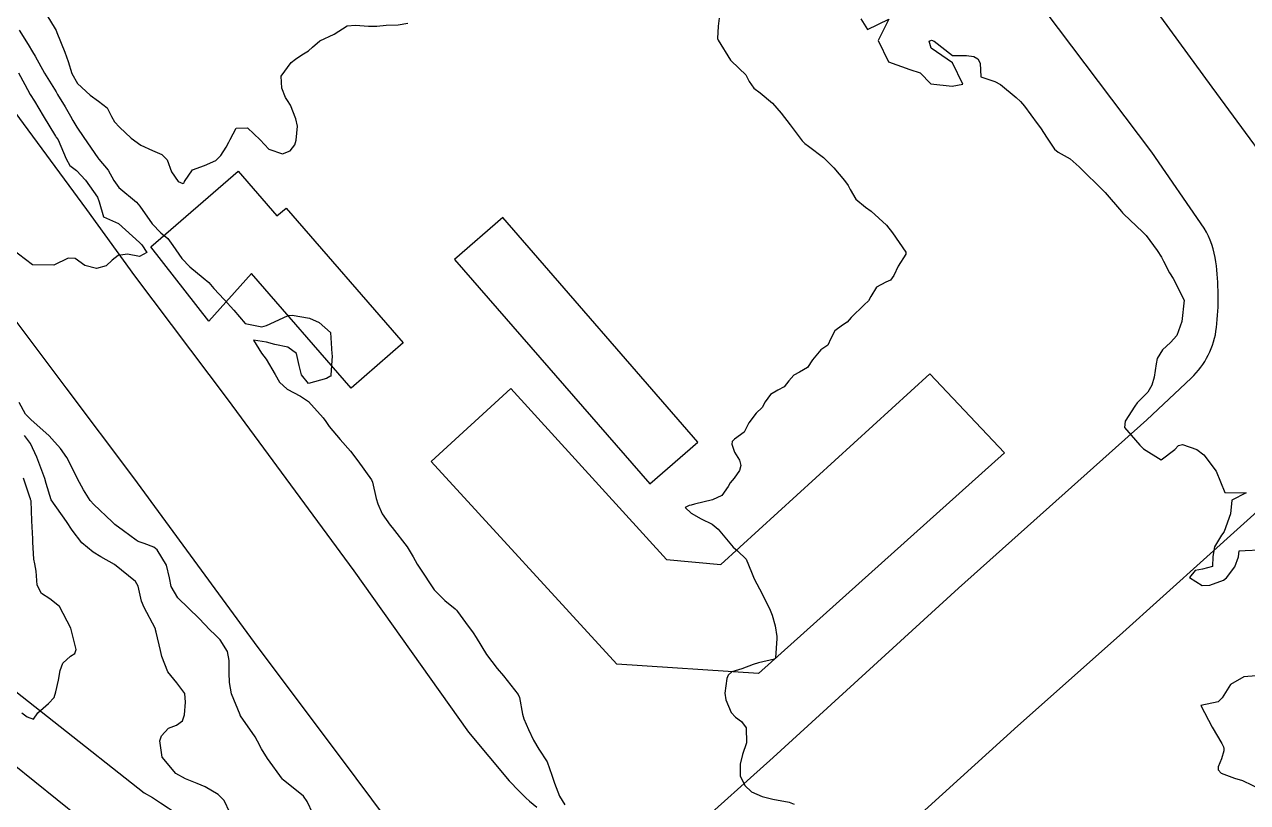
# Model space of a CAD drawing. Header units: metres. Extents: x 307586 to 320046, y 7427249 to 7434250.
# Drawn here: x 316756.6 to 316871.3, y 7432885 to 7432958 of the extents above; entities that cross this region are included whole.
import ezdxf

# ---------------------------------------------------------------- set-up
doc = ezdxf.new("R2010")
doc.units = ezdxf.units.M
doc.header["$MEASUREMENT"] = 0
for name, color, linetype in [('Curvas de Nivel 1m', 11, 'Continuous'), ('Divisa', 42, 'FENCELINE2'), ('Edificações', 30, 'Continuous'), ('Linha Férrea', 20, 'Continuous'), ('Vias Primárias', 230, 'Continuous')]:
    doc.layers.add(name, color=color, linetype=linetype)
doc.linetypes.add('FENCELINE2', pattern='A,0.25,-0.1,[132,ltypeshp.shx,S=0.1,R=0,X=-0.1,Y=0],-0.1,1', length=1.45)

msp = doc.modelspace()

# ---------------------------------------------------------------- linework, layer by layer
at = {"layer": 'Curvas de Nivel 1m', "flags": 128}
for points, elevation in [([(316758.36, 7432959.41), (316759.48, 7432957.55), (316759.55, 7432957.4), (316759.62, 7432957.21), (316760.37, 7432955.39), (316760.7, 7432954.5), (316761.02, 7432953.38), (316761.56, 7432952.45), (316762.74, 7432951.36), (316763.54, 7432950.78), (316764.35, 7432950.16), (316764.76, 7432949.33), (316765.04, 7432948.84), (316765.51, 7432948.33), (316766.59, 7432947.31), (316767.49, 7432946.66), (316768.6, 7432946.17), (316769.48, 7432945.77), (316769.98, 7432945.27), (316770.37, 7432944.17), (316771, 7432943.26), (316771.45, 7432943.05), (316771.57, 7432943.13), (316771.61, 7432943.25), (316772.36, 7432944.35), (316773.47, 7432944.76), (316774.53, 7432945.21), (316774.99, 7432945.7), (316775.49, 7432946.48), (316775.76, 7432946.94), (316775.87, 7432947.2), (316776.44, 7432948.26), (316777.51, 7432948.29), (316778.69, 7432947.17), (316779.49, 7432946.27), (316780.78, 7432945.84), (316781.49, 7432946.14), (316781.93, 7432946.69), (316782.06, 7432947.12), (316782.19, 7432948.45), (316782.04, 7432949.12), (316781.54, 7432950.41), (316781.26, 7432950.86), (316781.07, 7432951.14), (316780.71, 7432951.99), (316780.65, 7432953.14), (316781.59, 7432954.4), (316781.99, 7432954.72), (316782.61, 7432955.12), (316783.22, 7432955.49), (316783.6, 7432955.86), (316784.27, 7432956.44), (316785.62, 7432957.08), (316786.85, 7432957.85), (316787.63, 7432957.92), (316788.86, 7432957.81), (316789.63, 7432957.83), (316790.5, 7432957.9), (316791.63, 7432957.95), (316792.54, 7432958.09)], 737), ([(316821.71, 7432958.58), (316821.63, 7432957.83), (316821.58, 7432956.65), (316821.62, 7432956.49), (316822.79, 7432954.64), (316823.59, 7432953.86), (316824.21, 7432953.25), (316824.55, 7432952.62), (316824.96, 7432952.01), (316825.56, 7432951.57), (316826.73, 7432950.59), (316827.54, 7432949.67), (316828.37, 7432948.57), (316829.51, 7432947.07), (316829.76, 7432946.81), (316830.1, 7432946.55), (316831.49, 7432945.49), (316832.46, 7432944.52), (316833.46, 7432943.33), (316833.83, 7432942.87), (316834.01, 7432942.5), (316834.54, 7432941.59), (316835.44, 7432940.85), (316835.97, 7432940.47), (316837.41, 7432939.15), (316837.98, 7432938.45), (316839.21, 7432936.62), (316839.24, 7432936.44), (316838.52, 7432935.3), (316838.09, 7432934.45), (316837.79, 7432934.01), (316837.35, 7432933.81), (316836.47, 7432933.34), (316835.94, 7432932.47), (316835.74, 7432932.06), (316835.32, 7432931.69), (316834.09, 7432930.5), (316833.74, 7432930.07), (316833.3, 7432929.78), (316832.57, 7432929.24), (316832.18, 7432928.52), (316831.9, 7432927.9), (316831.27, 7432927.45), (316830.46, 7432926.54), (316830, 7432925.8), (316829.25, 7432925.37), (316828.71, 7432925.1), (316828.26, 7432924.57), (316827.81, 7432923.99), (316827.22, 7432923.68), (316826.53, 7432923.27), (316826.04, 7432922.59), (316825.76, 7432922.05), (316825.2, 7432921.53), (316824.51, 7432920.61), (316824.07, 7432919.73), (316823.17, 7432919.1), (316822.93, 7432918.87), (316822.9, 7432918.63), (316823.16, 7432917.88), (316823.64, 7432917.12), (316823.74, 7432916.62), (316823.62, 7432916.14), (316823.12, 7432915.43), (316822.77, 7432914.98), (316822.56, 7432914.64), (316821.96, 7432913.79), (316821.1, 7432913.41), (316819.42, 7432913), (316819.1, 7432912.9), (316818.92, 7432912.86), (316818.54, 7432912.69), (316819.09, 7432912.16), (316820.05, 7432911.63), (316821.08, 7432911.11), (316821.64, 7432910.64), (316823.05, 7432908.95), (316823.43, 7432908.62), (316824.26, 7432907.84), (316824.76, 7432906.6), (316825.01, 7432905.98), (316825.76, 7432904.59), (316826.51, 7432903.05), (316826.69, 7432902.58), (316826.96, 7432901.58), (316827.14, 7432900.58), (316827.13, 7432900.4), (316827, 7432898.58), (316826.99, 7432898.51), (316826.92, 7432898.45), (316825.4, 7432898.11), (316824.92, 7432897.95), (316823.86, 7432897.56), (316822.91, 7432897.28), (316822.57, 7432896.97), (316822.44, 7432896.63), (316822.26, 7432895.26), (316822.34, 7432894.64), (316822.86, 7432893.47), (316823.25, 7432893.02), (316823.82, 7432892.62), (316824.25, 7432892.01), (316824.28, 7432890.61), (316823.92, 7432889.51), (316823.69, 7432888.62), (316823.7, 7432887.53), (316824.12, 7432886.61), (316824.77, 7432886.03), (316825.77, 7432885.59), (316826.76, 7432885.33), (316828.28, 7432885.04), (316828.76, 7432884.86)], 737), ([(316835, 7432958.5), (316835.63, 7432957.49), (316837.64, 7432958.46), (316836.62, 7432956.48), (316837.59, 7432954.46), (316839.59, 7432953.74), (316840.58, 7432953.43), (316841.57, 7432952.41), (316843.57, 7432952.19), (316844.57, 7432952.38), (316843.59, 7432954.39), (316841.61, 7432955.75), (316841.42, 7432956.41), (316841.62, 7432956.51), (316841.88, 7432956.41), (316843.6, 7432955.06), (316844.91, 7432955.07), (316845.6, 7432954.97), (316845.98, 7432954.75), (316846.2, 7432954.36), (316846.27, 7432953.05), (316847.58, 7432952.63), (316848.09, 7432952.33), (316849.56, 7432951.13), (316849.99, 7432950.75), (316850.34, 7432950.31), (316851.53, 7432948.69), (316851.84, 7432948.29), (316852.49, 7432947.31), (316853.17, 7432946.27), (316853.5, 7432946), (316854.63, 7432945.39), (316855.49, 7432944.61), (316855.84, 7432944.24), (316857.46, 7432942.7), (316857.9, 7432942.22), (316859.44, 7432940.44), (316859.54, 7432940.31), (316859.65, 7432940.2), (316861.41, 7432938.53), (316861.76, 7432938.17), (316862.78, 7432936.77), (316863.19, 7432936.15), (316863.38, 7432935.77), (316863.93, 7432934.7), (316864.29, 7432934.14), (316865.33, 7432932.12), (316865.09, 7432930.12), (316864.62, 7432928.8), (316864.05, 7432928.14), (316863.28, 7432927.45), (316862.78, 7432926.65), (316862.7, 7432926.16), (316862.52, 7432924.89), (316862.29, 7432924.16), (316861.92, 7432923.48), (316861.22, 7432922.8), (316860.91, 7432922.48), (316860.71, 7432922.18), (316859.8, 7432920.79), (316859.73, 7432920.19), (316861.17, 7432918.52), (316861.52, 7432918.17), (316863.15, 7432917.15), (316864.45, 7432918.13), (316864.8, 7432918.49), (316865.17, 7432918.6), (316866.5, 7432918.11), (316867.16, 7432917.62), (316868.31, 7432916.09), (316869.12, 7432914.08), (316871.12, 7432914.05), (316869.8, 7432913.38), (316869.65, 7432912.07), (316869.08, 7432910.44), (316868.93, 7432910.23), (316868.82, 7432910.08), (316868.16, 7432908.98), (316868, 7432908.09), (316867.98, 7432907.14), (316867.03, 7432906.91), (316866.36, 7432906.77), (316865.82, 7432906.11), (316867.02, 7432905.35), (316867.72, 7432905.39), (316869.02, 7432905.87), (316869.3, 7432906.08), (316870.07, 7432907.1), (316870.4, 7432908.06), (316870.48, 7432908.63), (316871.05, 7432908.65), (316872.37, 7432908.72)], 736), ([(316756.08, 7432957.44), (316756.93, 7432956.1), (316757.34, 7432955.42), (316757.59, 7432954.99), (316758.48, 7432953.41), (316759.55, 7432951.65), (316759.7, 7432951.4), (316760.4, 7432950.25), (316760.9, 7432949.38), (316761.12, 7432948.98), (316761.51, 7432948.36), (316762.17, 7432947.36), (316763.47, 7432945.47), (316763.57, 7432945.35), (316764.43, 7432944.3), (316764.96, 7432943.33), (316765.44, 7432942.68), (316767.11, 7432941.3), (316767.42, 7432940.95), (316768.57, 7432939.29), (316769.39, 7432938.43), (316770.02, 7432937.9), (316770.5, 7432937.26), (316771.36, 7432936.02), (316772.11, 7432935.24), (316773.34, 7432934.22), (316773.88, 7432933.77), (316774.36, 7432933.21), (316775.32, 7432932.17), (316776.22, 7432931.19), (316777.29, 7432929.92), (316778.84, 7432929.61), (316779.29, 7432929.75), (316780.43, 7432930.28), (316781.3, 7432930.69), (316781.7, 7432930.73), (316783.3, 7432930.42), (316784.23, 7432930.03), (316785.28, 7432929.08), (316785.42, 7432927.08), (316785.43, 7432926.91), (316785.33, 7432925.08), (316785.3, 7432925.01), (316785.23, 7432924.97), (316784.92, 7432924.78), (316783.22, 7432924.3), (316782.58, 7432925.12), (316782.36, 7432926.01), (316782.1, 7432927.12), (316781.27, 7432927.72), (316780.08, 7432927.95), (316779.27, 7432928.19), (316778.07, 7432928.37), (316778.8, 7432927.16), (316779.25, 7432926.59), (316780.1, 7432925.15), (316780.5, 7432924.42), (316781.22, 7432923.77), (316782.48, 7432923.12), (316783.21, 7432922.61), (316784.6, 7432921.09), (316784.84, 7432920.75), (316785.17, 7432920.28), (316786.19, 7432919.07), (316787.15, 7432917.95), (316787.85, 7432917.05), (316789.12, 7432915.27), (316789.22, 7432915.04), (316789.58, 7432913.52), (316789.71, 7432913.03), (316790.14, 7432912.08), (316790.89, 7432911.01), (316791.07, 7432910.79), (316792.47, 7432909), (316793.03, 7432908.05), (316793.41, 7432907.37), (316793.66, 7432906.98), (316794.99, 7432904.96), (316796, 7432903.97), (316796.98, 7432903.19), (316797.1, 7432903.06), (316797.19, 7432902.94), (316797.93, 7432901.89), (316798.66, 7432900.92), (316798.95, 7432900.48), (316799.91, 7432898.9), (316800.91, 7432897.59), (316801.49, 7432896.88), (316802.88, 7432895.15), (316803.01, 7432894.87), (316803.29, 7432893.29), (316803.41, 7432892.86), (316803.85, 7432891.87), (316804.32, 7432890.85), (316804.82, 7432890.02), (316805.59, 7432888.83), (316806.04, 7432887.57), (316806.27, 7432886.83), (316806.76, 7432885.61), (316807.26, 7432884.81)], 738), ([(316756.03, 7432953.44), (316756.64, 7432952.34), (316757.14, 7432951.42), (316757.54, 7432950.77), (316758.34, 7432949.41), (316759.5, 7432947.49), (316759.54, 7432947.43), (316759.56, 7432947.4), (316759.74, 7432947.15), (316760.5, 7432945.38), (316760.84, 7432944.75), (316761.46, 7432944.29), (316762.3, 7432943.36), (316763.43, 7432941.77), (316763.58, 7432941.35), (316764.01, 7432939.94), (316765.4, 7432939.32), (316767.39, 7432937.53), (316767.6, 7432937.3), (316768.07, 7432936.6), (316767.37, 7432936.23), (316766.26, 7432936.42), (316765.37, 7432936.32), (316764.81, 7432935.88), (316764.25, 7432935.34), (316763.35, 7432935.08), (316762.25, 7432935.36), (316761.36, 7432936.02), (316760.7, 7432936.05), (316759.35, 7432935.4), (316757.35, 7432935.42), (316755.38, 7432936.94)], 739), ([(316783.62, 7432883.97), (316783.11, 7432885.1), (316782.76, 7432885.62), (316780.85, 7432887.13), (316780.78, 7432887.2), (316779.38, 7432889.14), (316778.81, 7432890.06), (316778.43, 7432890.77), (316778.21, 7432891.16), (316776.85, 7432893.14), (316776.82, 7432893.18), (316776.8, 7432893.24), (316776.01, 7432895.19), (316775.81, 7432896.27), (316775.79, 7432897.19), (316775.78, 7432898.33), (316775.62, 7432899.19), (316774.93, 7432900.27), (316774.47, 7432900.74), (316773.98, 7432901.21), (316772.96, 7432902.26), (316771.98, 7432903.24), (316770.98, 7432904.22), (316770.34, 7432905.26), (316770.2, 7432906.07), (316769.91, 7432907.26), (316769.04, 7432908.7), (316768.72, 7432908.95), (316767.81, 7432909.29), (316767.25, 7432909.5), (316767.05, 7432909.62), (316765.88, 7432910.49), (316765.06, 7432911.1), (316764.94, 7432911.2), (316764.82, 7432911.32), (316763.09, 7432912.97), (316762.76, 7432913.35), (316762.12, 7432914.35), (316761.55, 7432915.37), (316761.13, 7432916.26), (316760.56, 7432917.38), (316759.97, 7432918.21), (316759.16, 7432919.13), (316758.9, 7432919.4), (316757.18, 7432920.92), (316756.68, 7432921.43), (316756.11, 7432922.52)], 738), ([(316775.84, 7432884.09), (316775.31, 7432885.19), (316774.76, 7432885.76), (316773.52, 7432886.47), (316772.78, 7432886.81), (316771.69, 7432887.24), (316770.79, 7432887.75), (316769.51, 7432889.26), (316769.28, 7432890.8), (316769.43, 7432891.26), (316770.09, 7432892), (316770.84, 7432892.28), (316771.41, 7432892.67), (316771.59, 7432893.24), (316771.69, 7432894.41), (316771.62, 7432895.24), (316770.89, 7432896.23), (316770.02, 7432897.26), (316769.48, 7432898.7), (316769.34, 7432899.27), (316768.94, 7432901), (316768.89, 7432901.22), (316768.89, 7432901.27), (316768.84, 7432901.37), (316767.8, 7432903.29), (316767.58, 7432903.89), (316767.26, 7432905.3), (316767, 7432905.73), (316765.02, 7432907.32), (316763.74, 7432908.05), (316763.03, 7432908.48), (316761.97, 7432909.36), (316761.05, 7432910.54), (316760.52, 7432911.38), (316759.09, 7432913.39), (316758.64, 7432914.93), (316758.49, 7432915.4), (316758.14, 7432916.39), (316757.75, 7432917.41), (316757.16, 7432918.69), (316756.59, 7432919.43)], 737), ([(316756.34, 7432893.43), (316756.85, 7432893.05), (316757.44, 7432892.82), (316757.83, 7432893.41), (316758.86, 7432894.31), (316759.38, 7432894.87), (316759.53, 7432895.38), (316759.79, 7432896.48), (316759.94, 7432897.38), (316760.2, 7432898.09), (316760.92, 7432898.73), (316761.3, 7432898.98), (316761.44, 7432899.36), (316760.94, 7432901.37), (316759.89, 7432903.38), (316758.98, 7432904.12), (316758.19, 7432904.61), (316757.79, 7432905.41), (316757.7, 7432906.72), (316757.56, 7432907.41), (316757.46, 7432907.84), (316757.37, 7432909.42), (316757.37, 7432909.74), (316757.29, 7432911.42), (316757.21, 7432913.3), (316757.17, 7432913.42), (316757.15, 7432913.48), (316757.1, 7432913.65), (316756.51, 7432915.43)], 736), ([(316872.07, 7432896.88), (316870.91, 7432896.79), (316869.66, 7432896.07), (316868.89, 7432894.84), (316868.52, 7432894.45), (316866.88, 7432894.1), (316867.95, 7432892.09), (316868.84, 7432890.55), (316869, 7432890.25), (316869.05, 7432890.08), (316869.05, 7432889.85), (316868.82, 7432889.12), (316868.52, 7432888.37), (316868.5, 7432888.08), (316868.8, 7432887.77), (316870.05, 7432887.31), (316870.79, 7432887.09), (316872.6, 7432886.21)], 736)]:
    msp.add_lwpolyline(points, dxfattribs=dict(at, elevation=elevation))
at = {"layer": 'Divisa'}
msp.add_lwpolyline([(316566.71, 7432984.34, -0.040988), (316595.88, 7432976.31), (316611.73, 7432970.52, -0.008235), (316634.67, 7432962.45, 0.001512), (316647.95, 7432957.57, -0.030225), (316657.45, 7432953.45), (316689.8, 7432937.03), (316723.67, 7432917.44), (316750.83, 7432899.31), (316767.83, 7432885.93, -0.070407), (316778.82, 7432877.06), (316800.56, 7432853.76), (316823.46, 7432823.11), (316842.18, 7432796.34), (316848.76, 7432786.81), (316862.34, 7432764.91), (316871.01, 7432750.52), (316899.08, 7432703.71)], format="xyb", dxfattribs=at)
at = {"layer": 'Edificações'}
msp.add_lwpolyline([(316780.26, 7432940.02), (316781.12, 7432940.76), (316792.11, 7432928.12), (316787.22, 7432923.87), (316777.89, 7432934.61), (316773.89, 7432930.16), (316768.45, 7432937.12), (316776.62, 7432944.21), (316780.26, 7432940.02)], dxfattribs=at)
for points in [[(316796.92, 7432935.94), (316815.21, 7432914.89), (316819.73, 7432918.82), (316801.44, 7432939.87)], [(316794.73, 7432916.99), (316802.19, 7432923.85), (316816.8, 7432907.8), (316821.87, 7432907.33), (316841.48, 7432925.2), (316848.48, 7432917.8), (316825.4, 7432897.12), (316812.13, 7432897.99)]]:
    msp.add_lwpolyline(points, close=True, dxfattribs=at)
at = {"layer": 'Linha Férrea'}
msp.add_lwpolyline([(316871.68, 7432741), (316858.75, 7432763.16), (316846.16, 7432782.81), (316832.36, 7432804.24), (316818.24, 7432823.64), (316804.03, 7432841.6), (316784.87, 7432862.69), (316765.94, 7432880.19), (316744.97, 7432897.08), (316723.6, 7432912.33), (316706.51, 7432923.14), (316685.56, 7432934.97), (316662.38, 7432946.53), (316636.06, 7432957.35), (316619.46, 7432963.36), (316593.36, 7432971.11), (316563.76, 7432978.21)], dxfattribs=at)
at = {"layer": 'Vias Primárias'}
for points in [[(316589.53, 7433134.55), (316612.01, 7433129.11), (316625.71, 7433125), (316643.02, 7433119.23), (316658.14, 7433113.44), (316671.36, 7433108.04), (316684.78, 7433102.1), (316701.17, 7433094.21), (316715.68, 7433086.43), (316724.14, 7433081.63), (316731.36, 7433077.35), (316742.65, 7433070.22), (316754.29, 7433062.28), (316766.19, 7433053.97), (316784.36, 7433040.26), (316796, 7433030.37), (316803.22, 7433023.51), (316817.83, 7433010.4), (316828.75, 7432998.81), (316840.81, 7432985.59), (316847.31, 7432978.11), (316858.53, 7432964.96), (316867.9, 7432952.08), (316875.83, 7432941.34, 0.003565)], [(316589.53, 7433134.55), (316612.01, 7433129.11), (316625.71, 7433125), (316643.02, 7433119.23), (316658.14, 7433113.44), (316671.36, 7433108.04), (316684.78, 7433102.1), (316701.17, 7433094.21), (316715.68, 7433086.43), (316724.14, 7433081.63), (316731.36, 7433077.35), (316742.65, 7433070.22), (316754.29, 7433062.28), (316766.19, 7433053.97), (316784.36, 7433040.26), (316796, 7433030.37), (316803.22, 7433023.51), (316817.83, 7433010.4), (316828.75, 7432998.81), (316840.81, 7432985.59), (316847.31, 7432978.11), (316858.53, 7432964.96), (316867.9, 7432952.08), (316875.83, 7432941.34, 0.003565)], [(316819.18, 7432882.43), (316826.8, 7432889.24), (316844.15, 7432905.11), (316861.82, 7432920.89), (316865.97, 7432924.81, 0.176936), (316868.35, 7432929.55, 0.06185), (316868.29, 7432935.72, 0.099063), (316867.21, 7432938.86), (316862.3, 7432946.01), (316842.39, 7432972.4), (316833.81, 7432982.77), (316820.55, 7432997.16), (316808.36, 7433009.42), (316792.33, 7433023.99), (316782.22, 7433032.79), (316761.6, 7433048.55), (316742.68, 7433061.65), (316726.3, 7433071.94), (316706.48, 7433083.66)], [(316819.18, 7432882.43), (316826.8, 7432889.24), (316844.15, 7432905.11), (316861.82, 7432920.89), (316865.97, 7432924.81, 0.176936), (316868.35, 7432929.55, 0.06185), (316868.29, 7432935.72, 0.099063), (316867.21, 7432938.86), (316862.3, 7432946.01), (316842.39, 7432972.4), (316833.81, 7432982.77), (316820.55, 7432997.16), (316808.36, 7433009.42), (316792.33, 7433023.99), (316782.22, 7433032.79), (316761.6, 7433048.55), (316742.68, 7433061.65), (316726.3, 7433071.94), (316706.48, 7433083.66)], [(316755.26, 7432950.36), (316762.4, 7432940.61), (316766.91, 7432934.39), (316775.61, 7432922.86), (316787.47, 7432906.75), (316798.21, 7432891.62), (316802.05, 7432887.06, 0.052855), (316804.64, 7432884.59, 0.063107)], [(316755.26, 7432950.36), (316762.4, 7432940.61), (316766.91, 7432934.39), (316775.61, 7432922.86), (316787.47, 7432906.75), (316798.21, 7432891.62), (316802.05, 7432887.06, 0.052855), (316804.64, 7432884.59, 0.063107)]]:
    msp.add_lwpolyline(points, format="xyb", dxfattribs=at)
for points in [[(316754.67, 7432931.65), (316760.47, 7432923.89), (316766.82, 7432915.45), (316778.12, 7432900.03), (316787.66, 7432887.31), (316794.9, 7432877.58)], [(316754.67, 7432931.65), (316760.47, 7432923.89), (316766.82, 7432915.45), (316778.12, 7432900.03), (316787.66, 7432887.31), (316794.9, 7432877.58)], [(316879.61, 7432780.96), (316869.97, 7432793.8), (316864.31, 7432801), (316840.85, 7432833.54), (316835.1, 7432841.53), (316828.43, 7432850.7), (316824.4, 7432856.21), (316823.36, 7432858.31), (316822.74, 7432860.85), (316822.66, 7432862.62), (316822.85, 7432864.65), (316823.69, 7432867.63), (316825.21, 7432870), (316830.05, 7432874.43), (316837.3, 7432880.92), (316849.74, 7432892.19), (316859.25, 7432900.68), (316867.45, 7432908.04), (316876.28, 7432916.01)], [(316879.61, 7432780.96), (316869.97, 7432793.8), (316864.31, 7432801), (316840.85, 7432833.54), (316835.1, 7432841.53), (316828.43, 7432850.7), (316824.4, 7432856.21), (316823.36, 7432858.31), (316822.74, 7432860.85), (316822.66, 7432862.62), (316822.85, 7432864.65), (316823.69, 7432867.63), (316825.21, 7432870), (316830.05, 7432874.43), (316837.3, 7432880.92), (316849.74, 7432892.19), (316859.25, 7432900.68), (316867.45, 7432908.04), (316876.28, 7432916.01)]]:
    msp.add_lwpolyline(points, dxfattribs=at)

doc.saveas('drawing.dxf')
